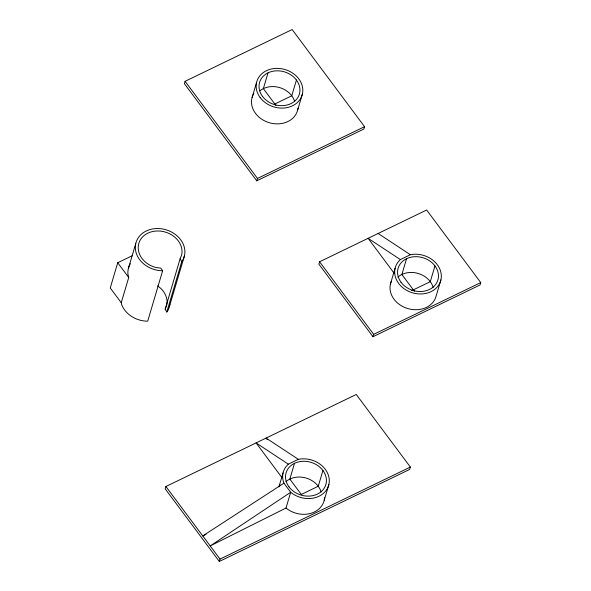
<?xml version="1.0" encoding="UTF-8"?>
<svg xmlns="http://www.w3.org/2000/svg" width="591" height="591" viewBox="0 0 591 591"><rect width="100%" height="100%" fill="white"/><g stroke="black" fill="none" stroke-linecap="round" stroke-linejoin="round"><path stroke-width="0.89" d="M132.62 255.548L117.72 262.744L110.251 287.965L121.244 302.718L121.746 304.845A25.11 20.722 16.5 0 0 146.93 321.179L147.72 321.112L162.665 270.671L160.804 268.166L155.958 267.494A22.199 18.321 16.5 0 1 138.604 244.201A22.199 18.321 16.5 0 1 164.268 231.79A22.199 18.321 16.5 0 1 181.629 255.083L180.092 258.843L165.155 309.285L166.825 312.011L167.46 311.25A25.11 20.722 16.5 0 0 169.824 304.454M128.313 268.706L135.782 243.485M185.086 81.314L184.385 83.678L256.782 180.816L363.849 129.052L364.551 126.688L292.153 29.55L185.086 81.314L257.484 178.452L256.782 180.816M121.244 302.718L128.712 277.497L127.922 274.143A25.11 20.722 16.5 0 1 130.352 263.689M166.825 312.011L181.762 261.569L182.405 260.808A25.11 20.722 16.5 0 0 166.921 230.062A25.11 20.722 16.5 0 0 135.465 245.272A25.11 20.722 16.5 0 0 161.875 270.737L162.665 270.671M169.506 306.234L184.451 255.792M256.575 82.444L251.906 98.209A23.64 19.51 16.5 0 0 271.387 123.246A23.64 19.51 16.5 0 0 298.027 108.116M268.026 72.856L263.357 88.62L275.908 105.464M165.908 486.504L165.214 488.868L219.305 561.45L409.652 469.431L410.353 467.067L356.255 394.478L165.908 486.504L220.007 559.086L219.305 561.45M296.438 80.044L291.769 95.801L274.815 104.001M297.731 109.793L302.4 94.028M319.583 261.776L318.881 264.14L372.98 336.722L480.047 284.958L480.749 282.594L426.65 210.012L319.583 261.776L373.682 334.358L372.98 336.722M278.908 486.91L283.059 472.903M294.51 463.314L289.841 479.079L301.307 494.46L318.254 486.26L322.922 470.495M328.884 484.487A23.64 19.51 16.5 0 1 290.683 492.259L210.204 545.929L286.014 508.024L290.683 492.259L283.916 483.179A23.64 19.51 16.5 0 1 288.342 464.171L298.352 459.333A23.64 19.51 16.5 0 1 328.884 484.487L324.215 500.252M390.422 284.064L395.091 268.299M406.542 258.718L401.873 274.475L414.431 291.326M434.961 265.898L430.292 281.663L411.72 290.639M440.916 279.89L436.247 295.648A23.64 19.51 16.5 0 1 407.421 308.45A23.64 19.51 16.5 0 1 391.198 281.634M165.155 309.285L166.381 306.271M283.916 483.179L202.75 535.926L206.037 534.338M257.484 178.452L364.551 126.688M400.373 259.575L410.383 254.736A23.64 19.51 16.5 0 1 441.337 276.499A23.64 19.51 16.5 0 1 409.666 291.814A23.64 19.51 16.5 0 1 400.373 259.575L368.112 238.313L394.086 273.16M373.682 334.358L480.749 282.594M220.007 559.086L410.353 467.067M378.122 233.475L410.383 254.736M298.352 459.333L266.09 438.071L267.169 439.527M288.342 464.171L256.08 442.91L282.055 477.757M117.72 262.744L128.712 277.497M180.092 258.843L181.762 261.569M252.113 97.389A23.64 19.51 16.5 0 1 253.827 93.481M259.951 90.763A20.729 17.109 16.5 0 1 280.001 87.697A20.729 17.109 16.5 0 1 294.665 101.556M157.59 285.896A22.199 18.321 16.5 0 1 166.692 305.525M397.876 277.12A20.729 17.109 16.5 0 1 418.088 273.426A20.729 17.109 16.5 0 1 433.188 287.411M285.845 481.724A20.729 17.109 16.5 0 1 306.057 478.023A20.729 17.109 16.5 0 1 321.157 492.015M324.599 497.718A23.64 19.51 16.5 0 1 310.356 513.483A23.64 19.51 16.5 0 1 286.014 508.024M279.166 486.23A23.64 19.51 16.5 0 1 279.898 484.679M260.151 97.581A23.64 19.51 16.5 0 0 300.472 98.756A23.64 19.51 16.5 0 0 277.829 68.379A23.64 19.51 16.5 0 0 260.151 97.581M262.53 96.436A20.729 17.109 16.5 0 0 297.886 97.456A20.729 17.109 16.5 0 0 278.036 70.817A20.729 17.109 16.5 0 0 262.53 96.436M401.053 282.291A20.729 17.109 16.5 0 0 436.409 283.318A20.729 17.109 16.5 0 0 416.552 256.679A20.729 17.109 16.5 0 0 401.053 282.291M289.021 486.888A20.729 17.109 16.5 0 0 324.378 487.915A20.729 17.109 16.5 0 0 304.52 461.276A20.729 17.109 16.5 0 0 289.021 486.888"/></g></svg>
